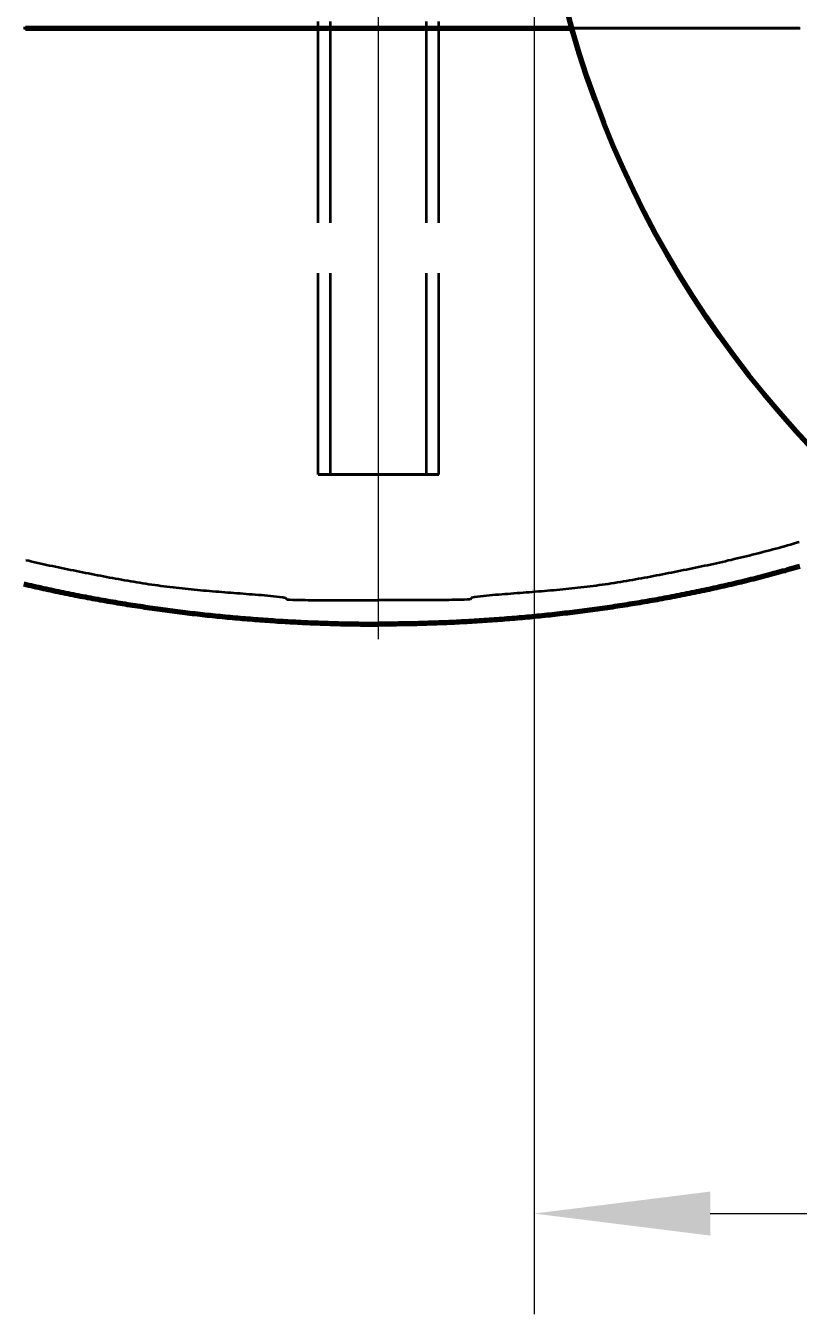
# Model space of a CAD drawing. Header units: millimetres. Extents: x 0 to 2382, y 0 to 420.
# Drawn here: x 287.91 to 303.24, y 199 to 224.6 of the extents above; entities that cross this region are included whole.
import ezdxf

# ---------------------------------------------------------------- set-up
doc = ezdxf.new("R2010")
doc.units = ezdxf.units.MM
doc.linetypes.add('IRAM-E-TRAZOS', pattern=[5, 4, -1])
doc.linetypes.add('IRAM-F-TRAZO-PUNTO', pattern=[20, 15, -2, 1, -2])
for name, color, linetype, lineweight in [('01-VISIBLE', 7, 'CONTINUOUS', 70), ('02-OCULTA', 4, 'IRAM-E-TRAZOS', 35), ('03-EJE', 1, 'IRAM-F-TRAZO-PUNTO', 18), ('04-COTA', 3, 'CONTINUOUS', 18)]:
    doc.layers.add(name, color=color, linetype=linetype, lineweight=lineweight)
doc.styles.add('ISO3098', font='isocpeur.ttf')
doc.dimstyles.new('FLAMA-IRAM', dxfattribs={"dimtxt": 3.5, "dimasz": 3.5, "dimexe": 2, "dimexo": 1.5, "dimgap": 1, "dimtad": 1, "dimdec": 1, "dimtxsty": 'ISO3098', "dimblk": 'IRAM_FLECHA', "dimblk1": 'IRAM_FLECHA', "dimblk2": 'IRAM_FLECHA', "dimcen": 2.5, "dimclrd": 256, "dimclre": 256, "dimclrt": 256, "dimazin": 3, "dimtfac": 1, "dimtmove": 0, "dimatfit": 3, "dimlwd": 18, "dimlwe": 18})

# ---------------------------------------------------------------- blocks, each defined once
blk = doc.blocks.new('IRAM_FLECHA')
blk.add_solid([(0, 0), (-1, 0.125), (-1, -0.125)])

msp = doc.modelspace()

# ---------------------------------------------------------------- linework, layer by layer
at = {"layer": '01-VISIBLE'}
for points in [[(287.902, 224.55), (287.96, 224.55), (288.018, 224.55), (288.077, 224.55), (288.135, 224.55), (288.194, 224.55), (288.252, 224.55), (288.31, 224.55), (288.369, 224.55), (288.427, 224.55), (288.485, 224.55), (288.544, 224.55), (288.602, 224.55), (288.66, 224.55), (288.719, 224.55), (288.777, 224.55), (288.836, 224.55), (288.894, 224.55), (288.952, 224.55), (289.011, 224.55), (289.069, 224.55), (289.127, 224.55), (289.186, 224.55), (289.244, 224.55), (289.302, 224.55), (289.361, 224.55), (289.419, 224.55), (289.477, 224.55), (289.536, 224.55), (289.594, 224.55), (289.653, 224.55), (289.711, 224.55), (289.769, 224.55), (289.828, 224.55), (289.886, 224.55), (289.944, 224.55), (290.003, 224.55), (290.061, 224.55), (290.119, 224.55), (290.178, 224.55), (290.236, 224.55), (290.295, 224.55), (290.353, 224.55), (290.411, 224.55), (290.47, 224.55), (290.528, 224.55), (290.586, 224.55), (290.645, 224.55), (290.703, 224.55), (290.761, 224.55), (290.82, 224.55), (290.878, 224.55), (290.937, 224.55), (290.995, 224.55), (291.053, 224.55), (291.112, 224.55), (291.17, 224.55), (291.228, 224.55), (291.287, 224.55), (291.345, 224.55), (291.403, 224.55), (291.462, 224.55), (291.52, 224.55), (291.578, 224.55), (291.637, 224.55), (291.695, 224.55), (291.754, 224.55), (291.812, 224.55), (291.87, 224.55), (291.929, 224.55), (291.987, 224.55), (292.045, 224.55), (292.104, 224.55), (292.162, 224.55), (292.22, 224.55), (292.279, 224.55), (292.337, 224.55), (292.396, 224.55), (292.454, 224.55), (292.512, 224.55), (292.571, 224.55), (292.629, 224.55), (292.687, 224.55), (292.746, 224.55), (292.804, 224.55), (292.862, 224.55), (292.921, 224.55), (292.979, 224.55), (293.038, 224.55), (293.096, 224.55), (293.154, 224.55), (293.213, 224.55), (293.271, 224.55), (293.329, 224.55), (293.388, 224.55), (293.446, 224.55), (293.504, 224.55), (293.563, 224.55), (293.621, 224.55), (293.679, 224.55), (293.738, 224.55), (293.796, 224.55), (293.855, 224.55), (293.913, 224.55), (293.971, 224.55), (294.03, 224.55), (294.088, 224.55), (294.146, 224.55), (294.205, 224.55), (294.263, 224.55), (294.321, 224.55), (294.38, 224.55), (294.438, 224.55), (294.497, 224.55), (294.555, 224.55), (294.613, 224.55), (294.672, 224.55), (294.73, 224.55), (294.788, 224.55), (294.847, 224.55), (294.905, 224.55), (294.963, 224.55), (295.022, 224.55), (295.08, 224.55), (295.139, 224.55), (295.197, 224.55), (295.255, 224.55), (295.314, 224.55), (295.372, 224.55), (295.43, 224.55), (295.489, 224.55), (295.547, 224.55), (295.605, 224.55), (295.664, 224.55), (295.722, 224.55), (295.78, 224.55), (295.839, 224.55), (295.897, 224.55), (295.956, 224.55), (296.014, 224.55), (296.072, 224.55), (296.131, 224.55), (296.189, 224.55), (296.247, 224.55), (296.306, 224.55), (296.364, 224.55), (296.422, 224.55), (296.481, 224.55), (296.539, 224.55), (296.598, 224.55), (296.656, 224.55), (296.714, 224.55), (296.773, 224.55), (296.831, 224.55), (296.889, 224.55), (296.948, 224.55), (297.006, 224.55), (297.064, 224.55), (297.123, 224.55), (297.181, 224.55), (297.239, 224.55), (297.298, 224.55), (297.356, 224.55), (297.415, 224.55), (297.473, 224.55), (297.531, 224.55), (297.59, 224.55), (297.648, 224.55), (297.706, 224.55), (297.765, 224.55), (297.823, 224.55), (297.881, 224.55), (297.94, 224.55), (297.998, 224.55), (298.057, 224.55), (298.115, 224.55), (298.173, 224.55), (298.232, 224.55), (298.29, 224.55), (298.348, 224.55), (298.407, 224.55), (298.465, 224.55), (298.523, 224.55), (298.582, 224.55), (298.64, 224.55), (298.699, 224.55), (298.757, 224.55)], [(303.274, 213.854), (303.226, 213.84), (303.178, 213.826), (303.129, 213.813), (303.081, 213.799), (303.033, 213.786), (302.985, 213.772), (302.936, 213.759), (302.888, 213.746), (302.84, 213.733), (302.791, 213.72), (302.743, 213.707), (302.694, 213.694), (302.646, 213.681), (302.598, 213.668), (302.549, 213.656), (302.501, 213.643), (302.452, 213.631), (302.403, 213.619), (302.355, 213.606), (302.306, 213.594), (302.258, 213.582), (302.209, 213.57), (302.16, 213.558), (302.112, 213.547), (302.063, 213.535), (302.014, 213.523), (301.965, 213.512), (301.917, 213.5), (301.868, 213.489), (301.819, 213.478), (301.77, 213.466), (301.721, 213.455), (301.672, 213.444), (301.624, 213.433), (301.575, 213.422), (301.526, 213.412), (301.477, 213.401), (301.428, 213.39), (301.379, 213.38), (301.33, 213.37), (301.281, 213.359), (301.232, 213.349), (301.183, 213.339), (301.134, 213.329), (301.085, 213.319), (301.035, 213.309), (300.986, 213.299), (300.937, 213.289), (300.888, 213.28), (300.839, 213.27), (300.79, 213.261), (300.74, 213.251), (300.691, 213.242), (300.642, 213.233), (300.593, 213.223), (300.543, 213.214), (300.494, 213.205), (300.445, 213.196), (300.396, 213.188), (300.346, 213.179), (300.297, 213.17), (300.248, 213.162), (300.198, 213.153), (300.149, 213.145), (300.099, 213.136), (300.05, 213.128), (300.001, 213.12), (299.951, 213.112), (299.902, 213.104), (299.852, 213.096), (299.803, 213.088), (299.753, 213.081), (299.704, 213.073), (299.654, 213.065), (299.605, 213.058), (299.555, 213.05), (299.505, 213.043), (299.456, 213.036), (299.406, 213.029), (299.357, 213.021), (299.307, 213.014), (299.258, 213.008), (299.208, 213.001), (299.158, 212.994), (299.109, 212.987), (299.059, 212.981), (299.009, 212.974), (298.96, 212.968), (298.91, 212.961), (298.86, 212.955), (298.81, 212.949), (298.761, 212.943), (298.711, 212.937), (298.661, 212.931), (298.612, 212.925), (298.562, 212.919), (298.512, 212.913), (298.462, 212.908), (298.412, 212.902), (298.363, 212.897), (298.313, 212.891), (298.263, 212.886), (298.213, 212.881), (298.163, 212.876), (298.113, 212.871), (298.064, 212.866), (298.014, 212.861), (297.964, 212.856), (297.914, 212.851), (297.864, 212.846), (297.814, 212.842), (297.764, 212.837), (297.714, 212.833), (297.665, 212.828), (297.615, 212.824), (297.565, 212.82), (297.515, 212.816), (297.465, 212.812), (297.415, 212.808), (297.365, 212.804), (297.315, 212.8), (297.265, 212.796), (297.215, 212.793), (297.165, 212.789), (297.115, 212.786), (297.065, 212.782), (297.015, 212.779), (296.965, 212.776), (296.915, 212.773), (296.865, 212.77), (296.815, 212.767), (296.765, 212.764), (296.715, 212.761), (296.665, 212.758), (296.615, 212.755), (296.565, 212.753), (296.515, 212.75), (296.465, 212.748), (296.415, 212.745), (296.365, 212.743), (296.315, 212.741), (296.265, 212.739), (296.215, 212.737), (296.165, 212.735), (296.115, 212.733), (296.065, 212.731), (296.014, 212.729), (295.964, 212.727), (295.914, 212.726), (295.864, 212.724), (295.814, 212.723), (295.764, 212.721), (295.714, 212.72), (295.664, 212.719), (295.614, 212.718), (295.564, 212.717), (295.514, 212.716), (295.464, 212.715), (295.413, 212.714), (295.363, 212.713), (295.313, 212.713), (295.263, 212.712), (295.213, 212.711), (295.163, 212.711), (295.113, 212.711), (295.063, 212.71), (295.013, 212.71), (294.963, 212.71), (294.912, 212.71)], [(287.869, 213.509), (287.918, 213.498), (287.967, 213.487), (288.015, 213.475), (288.064, 213.464), (288.113, 213.453), (288.162, 213.442), (288.211, 213.431), (288.26, 213.42), (288.308, 213.41), (288.357, 213.399), (288.406, 213.389), (288.455, 213.378), (288.504, 213.368), (288.553, 213.357), (288.602, 213.347), (288.651, 213.337), (288.7, 213.327), (288.749, 213.317), (288.798, 213.307), (288.847, 213.297), (288.896, 213.288), (288.945, 213.278), (288.994, 213.268), (289.044, 213.259), (289.093, 213.25), (289.142, 213.24), (289.191, 213.231), (289.24, 213.222), (289.289, 213.213), (289.339, 213.204), (289.388, 213.195), (289.437, 213.186), (289.486, 213.178), (289.536, 213.169), (289.585, 213.16), (289.634, 213.152), (289.684, 213.144), (289.733, 213.135), (289.782, 213.127), (289.832, 213.119), (289.881, 213.111), (289.93, 213.103), (289.98, 213.095), (290.029, 213.087), (290.079, 213.079), (290.128, 213.072), (290.177, 213.064), (290.227, 213.057), (290.276, 213.049), (290.326, 213.042), (290.375, 213.035), (290.425, 213.028), (290.474, 213.021), (290.524, 213.014), (290.574, 213.007), (290.623, 213), (290.673, 212.993), (290.722, 212.986), (290.772, 212.98), (290.821, 212.973), (290.871, 212.967), (290.921, 212.961), (290.97, 212.954), (291.02, 212.948), (291.07, 212.942), (291.119, 212.936), (291.169, 212.93), (291.219, 212.924), (291.268, 212.918), (291.318, 212.913), (291.368, 212.907), (291.418, 212.902), (291.467, 212.896), (291.517, 212.891), (291.567, 212.886), (291.616, 212.88), (291.666, 212.875), (291.716, 212.87), (291.766, 212.865), (291.816, 212.86), (291.865, 212.855), (291.915, 212.851), (291.965, 212.846), (292.015, 212.841), (292.065, 212.837), (292.114, 212.832), (292.164, 212.828), (292.214, 212.824), (292.264, 212.82), (292.314, 212.816), (292.364, 212.812), (292.414, 212.808), (292.463, 212.804), (292.513, 212.8), (292.563, 212.796), (292.613, 212.793), (292.663, 212.789), (292.713, 212.786), (292.763, 212.782), (292.813, 212.779), (292.863, 212.776), (292.913, 212.772), (292.963, 212.769), (293.013, 212.766), (293.062, 212.763), (293.112, 212.761), (293.162, 212.758), (293.212, 212.755), (293.262, 212.753), (293.312, 212.75), (293.362, 212.748), (293.412, 212.745), (293.462, 212.743), (293.512, 212.741), (293.562, 212.739), (293.612, 212.736), (293.662, 212.734), (293.712, 212.733), (293.762, 212.731), (293.812, 212.729), (293.862, 212.727), (293.912, 212.726), (293.962, 212.724), (294.012, 212.723), (294.062, 212.721), (294.112, 212.72), (294.162, 212.719), (294.212, 212.718), (294.262, 212.717), (294.312, 212.716), (294.362, 212.715), (294.412, 212.714), (294.462, 212.713), (294.512, 212.713), (294.562, 212.712), (294.612, 212.711), (294.662, 212.711), (294.712, 212.711), (294.762, 212.71), (294.812, 212.71), (294.862, 212.71), (294.912, 212.71)]]:
    msp.add_lwpolyline(points, dxfattribs=at)
msp.add_circle((318, 230), 20, dxfattribs=at)
at = {"layer": '02-OCULTA'}
for p, q in [((293.712, 215.685), (293.712, 330.118)), ((293.962, 215.685), (293.962, 330.118)), ((295.862, 215.685), (295.862, 330.118)), ((296.112, 215.685), (296.112, 330.118))]:
    msp.add_line(p, q, dxfattribs=at)
for points in [[(294.912, 224.55), (294.862, 224.55), (294.812, 224.55), (294.762, 224.55), (294.712, 224.55), (294.662, 224.55), (294.612, 224.55), (294.562, 224.55), (294.512, 224.55), (294.462, 224.55), (294.412, 224.55), (294.362, 224.55), (294.312, 224.55), (294.262, 224.55), (294.212, 224.55), (294.162, 224.55), (294.112, 224.55), (294.062, 224.55), (294.012, 224.55), (293.962, 224.55), (293.912, 224.55), (293.862, 224.55), (293.812, 224.55), (293.762, 224.55), (293.712, 224.55), (293.662, 224.55), (293.612, 224.55), (293.562, 224.55), (293.512, 224.55), (293.462, 224.55), (293.412, 224.55), (293.362, 224.55), (293.312, 224.55), (293.262, 224.55), (293.212, 224.55), (293.162, 224.55), (293.112, 224.55), (293.062, 224.55), (293.012, 224.55), (292.962, 224.55), (292.912, 224.55), (292.862, 224.55), (292.812, 224.55), (292.762, 224.55), (292.712, 224.55), (292.662, 224.55), (292.612, 224.55), (292.562, 224.55), (292.512, 224.55), (292.462, 224.55), (292.412, 224.55), (292.362, 224.55), (292.312, 224.55), (292.262, 224.55), (292.212, 224.55), (292.162, 224.55), (292.112, 224.55), (292.062, 224.55), (292.012, 224.55), (291.962, 224.55), (291.912, 224.55), (291.862, 224.55), (291.812, 224.55), (291.762, 224.55), (291.712, 224.55), (291.662, 224.55), (291.612, 224.55), (291.562, 224.55), (291.512, 224.55), (291.462, 224.55), (291.412, 224.55), (291.362, 224.55), (291.312, 224.55), (291.262, 224.55), (291.212, 224.55), (291.162, 224.55), (291.112, 224.55), (291.062, 224.55), (291.012, 224.55), (290.962, 224.55), (290.912, 224.55), (290.862, 224.55), (290.812, 224.55), (290.762, 224.55), (290.712, 224.55), (290.662, 224.55), (290.612, 224.55), (290.562, 224.55), (290.512, 224.55), (290.462, 224.55), (290.412, 224.55), (290.362, 224.55), (290.312, 224.55), (290.262, 224.55), (290.212, 224.55), (290.162, 224.55), (290.112, 224.55), (290.062, 224.55), (290.012, 224.55), (289.962, 224.55), (289.912, 224.55), (289.862, 224.55), (289.812, 224.55), (289.762, 224.55), (289.712, 224.55), (289.662, 224.55), (289.612, 224.55), (289.562, 224.55), (289.512, 224.55), (289.462, 224.55), (289.412, 224.55), (289.362, 224.55), (289.312, 224.55), (289.262, 224.55), (289.212, 224.55), (289.162, 224.55), (289.112, 224.55), (289.062, 224.55), (289.012, 224.55), (288.962, 224.55), (288.912, 224.55), (288.862, 224.55), (288.812, 224.55), (288.762, 224.55), (288.712, 224.55), (288.662, 224.55), (288.612, 224.55), (288.562, 224.55), (288.512, 224.55), (288.462, 224.55), (288.412, 224.55), (288.362, 224.55), (288.312, 224.55), (288.262, 224.55), (288.212, 224.55), (288.162, 224.55), (288.112, 224.55), (288.062, 224.55), (288.012, 224.55), (287.962, 224.55), (287.912, 224.55), (287.862, 224.55)], [(287.873, 224.55), (287.968, 224.55), (288.063, 224.55), (288.159, 224.55), (288.254, 224.55), (288.349, 224.55), (288.444, 224.55), (288.539, 224.55), (288.634, 224.55), (288.729, 224.55), (288.824, 224.55), (288.92, 224.55), (289.015, 224.55), (289.11, 224.55), (289.205, 224.55), (289.3, 224.55), (289.395, 224.55), (289.49, 224.55), (289.585, 224.55), (289.681, 224.55), (289.776, 224.55), (289.871, 224.55), (289.966, 224.55), (290.061, 224.55), (290.156, 224.55), (290.251, 224.55), (290.346, 224.55), (290.442, 224.55), (290.537, 224.55), (290.632, 224.55), (290.727, 224.55), (290.822, 224.55), (290.917, 224.55), (291.012, 224.55), (291.107, 224.55), (291.203, 224.55), (291.298, 224.55), (291.393, 224.55), (291.488, 224.55), (291.583, 224.55), (291.678, 224.55), (291.773, 224.55), (291.868, 224.55), (291.964, 224.55), (292.059, 224.55), (292.154, 224.55), (292.249, 224.55), (292.344, 224.55), (292.439, 224.55), (292.534, 224.55), (292.629, 224.55), (292.725, 224.55), (292.82, 224.55), (292.915, 224.55), (293.01, 224.55), (293.105, 224.55), (293.2, 224.55), (293.295, 224.55), (293.39, 224.55), (293.486, 224.55), (293.581, 224.55), (293.676, 224.55), (293.771, 224.55), (293.866, 224.55), (293.961, 224.55), (294.056, 224.55), (294.151, 224.55), (294.247, 224.55), (294.342, 224.55), (294.437, 224.55), (294.532, 224.55), (294.627, 224.55), (294.722, 224.55), (294.817, 224.55), (294.912, 224.55), (295.008, 224.55), (295.103, 224.55), (295.198, 224.55), (295.293, 224.55), (295.388, 224.55), (295.483, 224.55), (295.578, 224.55), (295.673, 224.55), (295.769, 224.55), (295.864, 224.55), (295.959, 224.55), (296.054, 224.55), (296.149, 224.55), (296.244, 224.55), (296.339, 224.55), (296.434, 224.55), (296.53, 224.55), (296.625, 224.55), (296.72, 224.55), (296.815, 224.55), (296.91, 224.55), (297.005, 224.55), (297.1, 224.55), (297.195, 224.55), (297.291, 224.55), (297.386, 224.55), (297.481, 224.55), (297.576, 224.55), (297.671, 224.55), (297.766, 224.55), (297.861, 224.55), (297.956, 224.55), (298.052, 224.55), (298.147, 224.55), (298.242, 224.55), (298.337, 224.55), (298.432, 224.55), (298.527, 224.55), (298.622, 224.55), (298.717, 224.55), (298.813, 224.55), (298.908, 224.55), (299.003, 224.55), (299.098, 224.55), (299.193, 224.55), (299.288, 224.55), (299.383, 224.55), (299.478, 224.55), (299.574, 224.55), (299.669, 224.55), (299.764, 224.55), (299.859, 224.55), (299.954, 224.55), (300.049, 224.55), (300.144, 224.55), (300.239, 224.55), (300.335, 224.55), (300.43, 224.55), (300.525, 224.55), (300.62, 224.55), (300.715, 224.55), (300.81, 224.55), (300.905, 224.55), (301, 224.55), (301.096, 224.55), (301.191, 224.55), (301.286, 224.55), (301.381, 224.55), (301.476, 224.55), (301.571, 224.55), (301.666, 224.55), (301.761, 224.55), (301.857, 224.55), (301.952, 224.55), (302.047, 224.55), (302.142, 224.55), (302.237, 224.55), (302.332, 224.55), (302.427, 224.55), (302.522, 224.55), (302.618, 224.55), (302.713, 224.55), (302.808, 224.55), (302.903, 224.55), (302.998, 224.55), (303.093, 224.55), (303.188, 224.55), (303.283, 224.55)], [(294.912, 224.55), (294.862, 224.55), (294.812, 224.55), (294.762, 224.55), (294.712, 224.55), (294.662, 224.55), (294.612, 224.55), (294.562, 224.55), (294.512, 224.55), (294.462, 224.55), (294.412, 224.55), (294.362, 224.55), (294.312, 224.55), (294.262, 224.55), (294.212, 224.55), (294.162, 224.55), (294.111, 224.55), (294.061, 224.55), (294.011, 224.55), (293.961, 224.55), (293.911, 224.55), (293.861, 224.55), (293.811, 224.55), (293.761, 224.55), (293.711, 224.55), (293.661, 224.55), (293.611, 224.55), (293.561, 224.55), (293.511, 224.55), (293.461, 224.55), (293.411, 224.55), (293.36, 224.55), (293.31, 224.55), (293.26, 224.55), (293.21, 224.55), (293.16, 224.55), (293.11, 224.55), (293.06, 224.55), (293.01, 224.55), (292.96, 224.55), (292.91, 224.55), (292.86, 224.55), (292.81, 224.55), (292.76, 224.55), (292.71, 224.55), (292.66, 224.55), (292.609, 224.55), (292.559, 224.55), (292.509, 224.55), (292.459, 224.55), (292.409, 224.55), (292.359, 224.55), (292.309, 224.55), (292.259, 224.55), (292.209, 224.55), (292.159, 224.55), (292.109, 224.55), (292.059, 224.55), (292.009, 224.55), (291.959, 224.55), (291.909, 224.55), (291.858, 224.55), (291.808, 224.55), (291.758, 224.55), (291.708, 224.55), (291.658, 224.55), (291.608, 224.55), (291.558, 224.55), (291.508, 224.55), (291.458, 224.55), (291.408, 224.55), (291.358, 224.55), (291.308, 224.55), (291.258, 224.55), (291.208, 224.55), (291.158, 224.55), (291.107, 224.55), (291.057, 224.55), (291.007, 224.55), (290.957, 224.55), (290.907, 224.55), (290.857, 224.55), (290.807, 224.55), (290.757, 224.55), (290.707, 224.55), (290.657, 224.55), (290.607, 224.55), (290.557, 224.55), (290.507, 224.55), (290.457, 224.55), (290.407, 224.55), (290.357, 224.55), (290.306, 224.55), (290.256, 224.55), (290.206, 224.55), (290.156, 224.55), (290.106, 224.55), (290.056, 224.55), (290.006, 224.55), (289.956, 224.55), (289.906, 224.55), (289.856, 224.55), (289.806, 224.55), (289.756, 224.55), (289.706, 224.55), (289.656, 224.55), (289.606, 224.55), (289.555, 224.55), (289.505, 224.55), (289.455, 224.55), (289.405, 224.55), (289.355, 224.55), (289.305, 224.55), (289.255, 224.55), (289.205, 224.55), (289.155, 224.55), (289.105, 224.55), (289.055, 224.55), (289.005, 224.55), (288.955, 224.55), (288.905, 224.55), (288.855, 224.55), (288.804, 224.55), (288.754, 224.55), (288.704, 224.55), (288.654, 224.55), (288.604, 224.55), (288.554, 224.55), (288.504, 224.55), (288.454, 224.55), (288.404, 224.55), (288.354, 224.55), (288.304, 224.55), (288.254, 224.55), (288.204, 224.55), (288.154, 224.55), (288.104, 224.55), (288.053, 224.55), (288.003, 224.55), (287.953, 224.55), (287.903, 224.55)], [(303.262, 224.55), (303.212, 224.55), (303.162, 224.55), (303.112, 224.55), (303.062, 224.55), (303.012, 224.55), (302.962, 224.55), (302.912, 224.55), (302.862, 224.55), (302.812, 224.55), (302.762, 224.55), (302.712, 224.55), (302.662, 224.55), (302.612, 224.55), (302.562, 224.55), (302.512, 224.55), (302.462, 224.55), (302.412, 224.55), (302.362, 224.55), (302.312, 224.55), (302.262, 224.55), (302.212, 224.55), (302.162, 224.55), (302.112, 224.55), (302.062, 224.55), (302.012, 224.55), (301.962, 224.55), (301.912, 224.55), (301.862, 224.55), (301.812, 224.55), (301.762, 224.55), (301.712, 224.55), (301.662, 224.55), (301.612, 224.55), (301.562, 224.55), (301.512, 224.55), (301.462, 224.55), (301.412, 224.55), (301.362, 224.55), (301.312, 224.55), (301.262, 224.55), (301.212, 224.55), (301.162, 224.55), (301.112, 224.55), (301.062, 224.55), (301.012, 224.55), (300.962, 224.55), (300.912, 224.55), (300.862, 224.55), (300.812, 224.55), (300.762, 224.55), (300.712, 224.55), (300.662, 224.55), (300.612, 224.55), (300.562, 224.55), (300.512, 224.55), (300.462, 224.55), (300.412, 224.55), (300.362, 224.55), (300.312, 224.55), (300.262, 224.55), (300.212, 224.55), (300.162, 224.55), (300.112, 224.55), (300.062, 224.55), (300.012, 224.55), (299.962, 224.55), (299.912, 224.55), (299.862, 224.55), (299.812, 224.55), (299.762, 224.55), (299.712, 224.55), (299.662, 224.55), (299.612, 224.55), (299.562, 224.55), (299.512, 224.55), (299.462, 224.55), (299.412, 224.55), (299.362, 224.55), (299.312, 224.55), (299.262, 224.55), (299.212, 224.55), (299.162, 224.55), (299.112, 224.55), (299.062, 224.55), (299.012, 224.55), (298.962, 224.55), (298.912, 224.55), (298.862, 224.55), (298.812, 224.55), (298.762, 224.55), (298.712, 224.55), (298.662, 224.55), (298.612, 224.55), (298.562, 224.55), (298.512, 224.55), (298.462, 224.55), (298.412, 224.55), (298.362, 224.55), (298.312, 224.55), (298.262, 224.55), (298.212, 224.55), (298.162, 224.55), (298.112, 224.55), (298.062, 224.55), (298.012, 224.55), (297.962, 224.55), (297.912, 224.55), (297.862, 224.55), (297.812, 224.55), (297.762, 224.55), (297.712, 224.55), (297.662, 224.55), (297.612, 224.55), (297.562, 224.55), (297.512, 224.55), (297.462, 224.55), (297.412, 224.55), (297.362, 224.55), (297.312, 224.55), (297.262, 224.55), (297.212, 224.55), (297.162, 224.55), (297.112, 224.55), (297.062, 224.55), (297.012, 224.55), (296.962, 224.55), (296.912, 224.55), (296.862, 224.55), (296.812, 224.55), (296.762, 224.55), (296.712, 224.55), (296.662, 224.55), (296.612, 224.55), (296.562, 224.55), (296.512, 224.55), (296.462, 224.55), (296.412, 224.55), (296.362, 224.55), (296.312, 224.55), (296.262, 224.55), (296.212, 224.55), (296.162, 224.55), (296.112, 224.55), (296.062, 224.55), (296.012, 224.55), (295.962, 224.55), (295.912, 224.55), (295.862, 224.55), (295.812, 224.55), (295.762, 224.55), (295.712, 224.55), (295.662, 224.55), (295.612, 224.55), (295.562, 224.55), (295.512, 224.55), (295.462, 224.55), (295.412, 224.55), (295.362, 224.55), (295.312, 224.55), (295.262, 224.55), (295.212, 224.55), (295.162, 224.55), (295.112, 224.55), (295.062, 224.55), (295.012, 224.55), (294.962, 224.55), (294.912, 224.55)], [(303.273, 224.55), (303.223, 224.55), (303.173, 224.55), (303.123, 224.55), (303.073, 224.55), (303.023, 224.55), (302.973, 224.55), (302.923, 224.55), (302.873, 224.55), (302.823, 224.55), (302.773, 224.55), (302.723, 224.55), (302.673, 224.55), (302.623, 224.55), (302.573, 224.55), (302.522, 224.55), (302.472, 224.55), (302.422, 224.55), (302.372, 224.55), (302.322, 224.55), (302.272, 224.55), (302.222, 224.55), (302.172, 224.55), (302.122, 224.55), (302.072, 224.55), (302.022, 224.55), (301.972, 224.55), (301.922, 224.55), (301.872, 224.55), (301.822, 224.55), (301.772, 224.55), (301.721, 224.55), (301.671, 224.55), (301.621, 224.55), (301.571, 224.55), (301.521, 224.55), (301.471, 224.55), (301.421, 224.55), (301.371, 224.55), (301.321, 224.55), (301.271, 224.55), (301.221, 224.55), (301.171, 224.55), (301.121, 224.55), (301.071, 224.55), (301.021, 224.55), (300.97, 224.55), (300.92, 224.55), (300.87, 224.55), (300.82, 224.55), (300.77, 224.55), (300.72, 224.55), (300.67, 224.55), (300.62, 224.55), (300.57, 224.55), (300.52, 224.55), (300.47, 224.55), (300.42, 224.55), (300.37, 224.55), (300.32, 224.55), (300.27, 224.55), (300.219, 224.55), (300.169, 224.55), (300.119, 224.55), (300.069, 224.55), (300.019, 224.55), (299.969, 224.55), (299.919, 224.55), (299.869, 224.55), (299.819, 224.55), (299.769, 224.55), (299.719, 224.55), (299.669, 224.55), (299.619, 224.55), (299.569, 224.55), (299.519, 224.55), (299.468, 224.55), (299.418, 224.55), (299.368, 224.55), (299.318, 224.55), (299.268, 224.55), (299.218, 224.55), (299.168, 224.55), (299.118, 224.55), (299.068, 224.55), (299.018, 224.55), (298.968, 224.55), (298.918, 224.55), (298.868, 224.55), (298.818, 224.55), (298.768, 224.55), (298.717, 224.55), (298.667, 224.55), (298.617, 224.55), (298.567, 224.55), (298.517, 224.55), (298.467, 224.55), (298.417, 224.55), (298.367, 224.55), (298.317, 224.55), (298.267, 224.55), (298.217, 224.55), (298.167, 224.55), (298.117, 224.55), (298.067, 224.55), (298.017, 224.55), (297.967, 224.55), (297.916, 224.55), (297.866, 224.55), (297.816, 224.55), (297.766, 224.55), (297.716, 224.55), (297.666, 224.55), (297.616, 224.55), (297.566, 224.55), (297.516, 224.55), (297.466, 224.55), (297.416, 224.55), (297.366, 224.55), (297.316, 224.55), (297.266, 224.55), (297.216, 224.55), (297.165, 224.55), (297.115, 224.55), (297.065, 224.55), (297.015, 224.55), (296.965, 224.55), (296.915, 224.55), (296.865, 224.55), (296.815, 224.55), (296.765, 224.55), (296.715, 224.55), (296.665, 224.55), (296.615, 224.55), (296.565, 224.55), (296.515, 224.55), (296.465, 224.55), (296.414, 224.55), (296.364, 224.55), (296.314, 224.55), (296.264, 224.55), (296.214, 224.55), (296.164, 224.55), (296.114, 224.55), (296.064, 224.55), (296.014, 224.55), (295.964, 224.55), (295.914, 224.55), (295.864, 224.55), (295.814, 224.55), (295.764, 224.55), (295.714, 224.55), (295.663, 224.55), (295.613, 224.55), (295.563, 224.55), (295.513, 224.55), (295.463, 224.55), (295.413, 224.55), (295.363, 224.55), (295.313, 224.55), (295.263, 224.55), (295.213, 224.55), (295.163, 224.55), (295.113, 224.55), (295.063, 224.55), (295.013, 224.55), (294.963, 224.55), (294.912, 224.55)], [(298.757, 224.55), (298.807, 224.55), (298.857, 224.55), (298.907, 224.55), (298.957, 224.55), (299.007, 224.55), (299.057, 224.55), (299.107, 224.55), (299.157, 224.55), (299.207, 224.55), (299.257, 224.55), (299.307, 224.55), (299.357, 224.55), (299.407, 224.55), (299.457, 224.55), (299.507, 224.55), (299.557, 224.55), (299.607, 224.55), (299.657, 224.55), (299.707, 224.55), (299.757, 224.55), (299.807, 224.55), (299.857, 224.55), (299.907, 224.55), (299.957, 224.55), (300.007, 224.55), (300.057, 224.55), (300.107, 224.55), (300.157, 224.55), (300.207, 224.55), (300.257, 224.55), (300.307, 224.55), (300.357, 224.55), (300.407, 224.55), (300.457, 224.55), (300.508, 224.55), (300.558, 224.55), (300.608, 224.55), (300.658, 224.55), (300.708, 224.55), (300.758, 224.55), (300.808, 224.55), (300.858, 224.55), (300.908, 224.55), (300.958, 224.55), (301.008, 224.55), (301.058, 224.55), (301.108, 224.55), (301.158, 224.55), (301.208, 224.55), (301.258, 224.55), (301.308, 224.55), (301.358, 224.55), (301.408, 224.55), (301.458, 224.55), (301.508, 224.55), (301.558, 224.55), (301.608, 224.55), (301.658, 224.55), (301.708, 224.55), (301.758, 224.55), (301.808, 224.55), (301.858, 224.55), (301.908, 224.55), (301.958, 224.55), (302.008, 224.55), (302.058, 224.55), (302.108, 224.55), (302.158, 224.55), (302.208, 224.55), (302.258, 224.55), (302.308, 224.55), (302.358, 224.55), (302.408, 224.55), (302.458, 224.55), (302.508, 224.55), (302.558, 224.55), (302.608, 224.55), (302.658, 224.55), (302.708, 224.55), (302.758, 224.55), (302.808, 224.55), (302.858, 224.55), (302.908, 224.55), (302.958, 224.55), (303.008, 224.55), (303.058, 224.55), (303.108, 224.55), (303.158, 224.55), (303.208, 224.55), (303.258, 224.55)], [(294.912, 215.685), (294.862, 215.685), (294.812, 215.685), (294.762, 215.685), (294.712, 215.685), (294.662, 215.685), (294.612, 215.685), (294.562, 215.685), (294.512, 215.685), (294.462, 215.685), (294.412, 215.685), (294.362, 215.685), (294.312, 215.685), (294.262, 215.685), (294.212, 215.685), (294.162, 215.685), (294.112, 215.685), (294.062, 215.685), (294.012, 215.685), (293.962, 215.685), (293.912, 215.685), (293.862, 215.685), (293.812, 215.685), (293.762, 215.685), (293.712, 215.685)], [(293.712, 215.685), (293.762, 215.685), (293.812, 215.685), (293.862, 215.685), (293.912, 215.685), (293.962, 215.685), (294.012, 215.685), (294.062, 215.685), (294.112, 215.685), (294.162, 215.685), (294.212, 215.685), (294.262, 215.685), (294.312, 215.685), (294.362, 215.685), (294.412, 215.685), (294.462, 215.685), (294.512, 215.685), (294.562, 215.685), (294.612, 215.685), (294.662, 215.685), (294.712, 215.685), (294.762, 215.685), (294.812, 215.685), (294.862, 215.685), (294.912, 215.685), (294.962, 215.685), (295.012, 215.685), (295.062, 215.685), (295.112, 215.685), (295.162, 215.685), (295.212, 215.685), (295.262, 215.685), (295.312, 215.685), (295.362, 215.685), (295.412, 215.685), (295.462, 215.685), (295.512, 215.685), (295.562, 215.685), (295.612, 215.685), (295.662, 215.685), (295.712, 215.685), (295.762, 215.685), (295.812, 215.685), (295.862, 215.685), (295.912, 215.685), (295.962, 215.685), (296.012, 215.685), (296.062, 215.685), (296.112, 215.685)], [(294.912, 215.685), (294.862, 215.685), (294.812, 215.685), (294.762, 215.685), (294.712, 215.685), (294.662, 215.685), (294.612, 215.685), (294.562, 215.685), (294.512, 215.685), (294.462, 215.685), (294.412, 215.685), (294.362, 215.685), (294.312, 215.685), (294.262, 215.685), (294.212, 215.685), (294.162, 215.685), (294.112, 215.685), (294.062, 215.685), (294.012, 215.685), (293.962, 215.685)], [(293.962, 215.685), (294.012, 215.685), (294.062, 215.685), (294.112, 215.685), (294.162, 215.685), (294.212, 215.685), (294.262, 215.685), (294.312, 215.685), (294.362, 215.685), (294.412, 215.685), (294.462, 215.685), (294.512, 215.685), (294.562, 215.685), (294.612, 215.685), (294.662, 215.685), (294.712, 215.685), (294.762, 215.685), (294.812, 215.685), (294.862, 215.685), (294.912, 215.685), (294.962, 215.685), (295.012, 215.685), (295.062, 215.685), (295.112, 215.685), (295.162, 215.685), (295.212, 215.685), (295.262, 215.685), (295.312, 215.685), (295.362, 215.685), (295.412, 215.685), (295.462, 215.685), (295.512, 215.685), (295.562, 215.685), (295.612, 215.685), (295.662, 215.685), (295.712, 215.685), (295.762, 215.685), (295.812, 215.685), (295.862, 215.685)], [(296.112, 215.685), (296.06, 215.685), (296.008, 215.685), (295.956, 215.685), (295.904, 215.685), (295.852, 215.685), (295.799, 215.685), (295.747, 215.685), (295.695, 215.685), (295.643, 215.685), (295.591, 215.685), (295.539, 215.685), (295.486, 215.685), (295.434, 215.685), (295.382, 215.685), (295.33, 215.685), (295.278, 215.685), (295.226, 215.685), (295.173, 215.685), (295.121, 215.685), (295.069, 215.685), (295.017, 215.685), (294.965, 215.685), (294.912, 215.685)], [(295.862, 215.685), (295.812, 215.685), (295.762, 215.685), (295.712, 215.685), (295.662, 215.685), (295.612, 215.685), (295.562, 215.685), (295.512, 215.685), (295.462, 215.685), (295.412, 215.685), (295.362, 215.685), (295.312, 215.685), (295.262, 215.685), (295.212, 215.685), (295.162, 215.685), (295.112, 215.685), (295.062, 215.685), (295.012, 215.685), (294.962, 215.685), (294.912, 215.685)], [(303.267, 214.339), (303.209, 214.322), (303.151, 214.305), (303.092, 214.288), (303.034, 214.271), (302.975, 214.255), (302.917, 214.239), (302.858, 214.222), (302.8, 214.206), (302.741, 214.191), (302.683, 214.175), (302.624, 214.159), (302.565, 214.144), (302.506, 214.129), (302.447, 214.114), (302.389, 214.099), (302.33, 214.084), (302.271, 214.069), (302.212, 214.055), (302.153, 214.04), (302.094, 214.026), (302.035, 214.012), (301.976, 213.998), (301.917, 213.984), (301.857, 213.971), (301.798, 213.957), (301.739, 213.944), (301.68, 213.93), (301.62, 213.917), (301.561, 213.904), (301.502, 213.891), (301.443, 213.878), (301.383, 213.866), (301.324, 213.853), (301.264, 213.84), (301.205, 213.828), (301.145, 213.816), (301.086, 213.803), (301.027, 213.791), (300.967, 213.779), (300.907, 213.767), (300.848, 213.755), (300.788, 213.743), (300.729, 213.732), (300.669, 213.72), (300.61, 213.708), (300.55, 213.697), (300.49, 213.685), (300.431, 213.673), (300.371, 213.662), (300.312, 213.651), (300.252, 213.639), (300.192, 213.628), (300.132, 213.617), (300.073, 213.607), (300.013, 213.596), (299.953, 213.585), (299.893, 213.575), (299.833, 213.565), (299.774, 213.555), (299.714, 213.545), (299.654, 213.535), (299.594, 213.526), (299.534, 213.516), (299.474, 213.507), (299.414, 213.498), (299.354, 213.49), (299.293, 213.481), (299.233, 213.473), (299.173, 213.465), (299.113, 213.458), (299.053, 213.45), (298.992, 213.443), (298.932, 213.436), (298.872, 213.429), (298.811, 213.423), (298.751, 213.416), (298.69, 213.41), (298.63, 213.404), (298.57, 213.398), (298.509, 213.392), (298.449, 213.387), (298.388, 213.381), (298.328, 213.376), (298.267, 213.371), (298.207, 213.366), (298.146, 213.36), (298.086, 213.355), (298.025, 213.351), (297.965, 213.346), (297.904, 213.341), (297.844, 213.336), (297.783, 213.331), (297.723, 213.327), (297.662, 213.322), (297.601, 213.317), (297.541, 213.313), (297.48, 213.308), (297.42, 213.303), (297.359, 213.299), (297.299, 213.294), (297.238, 213.289), (297.178, 213.284), (297.117, 213.279), (297.057, 213.273), (296.996, 213.268), (296.936, 213.262), (296.876, 213.255), (296.815, 213.247), (296.757, 213.232), (296.734, 213.202), (296.673, 213.198), (296.613, 213.195), (296.552, 213.193), (296.491, 213.192), (296.43, 213.191), (296.37, 213.19), (296.309, 213.189), (296.248, 213.189), (296.188, 213.188), (296.127, 213.188), (296.066, 213.187), (296.005, 213.187), (295.945, 213.187), (295.884, 213.187), (295.823, 213.186), (295.763, 213.186), (295.702, 213.186), (295.641, 213.186), (295.58, 213.186), (295.52, 213.185), (295.459, 213.185), (295.398, 213.185), (295.338, 213.185), (295.277, 213.185), (295.216, 213.185), (295.155, 213.185), (295.095, 213.185), (295.034, 213.185), (294.973, 213.185), (294.912, 213.185)], [(287.908, 213.984), (287.968, 213.971), (288.027, 213.957), (288.086, 213.944), (288.145, 213.93), (288.205, 213.917), (288.264, 213.904), (288.323, 213.891), (288.382, 213.878), (288.442, 213.866), (288.501, 213.853), (288.561, 213.84), (288.62, 213.828), (288.68, 213.816), (288.739, 213.803), (288.798, 213.791), (288.858, 213.779), (288.918, 213.767), (288.977, 213.755), (289.037, 213.743), (289.096, 213.732), (289.156, 213.72), (289.215, 213.708), (289.275, 213.697), (289.335, 213.685), (289.394, 213.673), (289.454, 213.662), (289.513, 213.651), (289.573, 213.639), (289.633, 213.628), (289.693, 213.617), (289.752, 213.607), (289.812, 213.596), (289.872, 213.585), (289.932, 213.575), (289.992, 213.565), (290.051, 213.555), (290.111, 213.545), (290.171, 213.535), (290.231, 213.526), (290.291, 213.516), (290.351, 213.507), (290.411, 213.498), (290.471, 213.49), (290.532, 213.481), (290.592, 213.473), (290.652, 213.465), (290.712, 213.458), (290.772, 213.45), (290.833, 213.443), (290.893, 213.436), (290.953, 213.429), (291.014, 213.423), (291.074, 213.416), (291.135, 213.41), (291.195, 213.404), (291.255, 213.398), (291.316, 213.392), (291.376, 213.387), (291.437, 213.381), (291.497, 213.376), (291.558, 213.371), (291.618, 213.366), (291.679, 213.36), (291.739, 213.355), (291.8, 213.351), (291.86, 213.346), (291.921, 213.341), (291.981, 213.336), (292.042, 213.331), (292.102, 213.327), (292.163, 213.322), (292.224, 213.317), (292.284, 213.313), (292.345, 213.308), (292.405, 213.303), (292.466, 213.299), (292.526, 213.294), (292.587, 213.289), (292.647, 213.284), (292.708, 213.279), (292.768, 213.273), (292.829, 213.268), (292.889, 213.262), (292.949, 213.255), (293.01, 213.247), (293.068, 213.232), (293.091, 213.202), (293.152, 213.198), (293.212, 213.195), (293.273, 213.193), (293.334, 213.192), (293.395, 213.191), (293.455, 213.19), (293.516, 213.189), (293.577, 213.189), (293.637, 213.188), (293.698, 213.188), (293.759, 213.187), (293.82, 213.187), (293.88, 213.187), (293.941, 213.187), (294.002, 213.186), (294.062, 213.186), (294.123, 213.186), (294.184, 213.186), (294.245, 213.186), (294.305, 213.185), (294.366, 213.185), (294.427, 213.185), (294.487, 213.185), (294.548, 213.185), (294.609, 213.185), (294.67, 213.185), (294.73, 213.185), (294.791, 213.185), (294.852, 213.185), (294.912, 213.185)]]:
    msp.add_lwpolyline(points, dxfattribs=at)
msp.add_circle((318, 230), 20, dxfattribs=at)
msp.add_circle((318, 230), 20, dxfattribs=at)
msp.add_circle((318, 230), 20, dxfattribs=at)
at = {"layer": '03-EJE'}
msp.add_line((294.912, 212.41), (294.912, 342.362), dxfattribs=at)

# ---------------------------------------------------------------- dimensions: what is measured, and where the dimension line sits
at = {"layer": '04-COTA'}
msp.add_linear_dim(base=(298, 201), p1=(298, 230), p2=(338, 230), dimstyle='FLAMA-IRAM', override={"dimlfac": 10, "dimpost": '%%c<>'}, dxfattribs=at).render()

doc.saveas('drawing.dxf')
